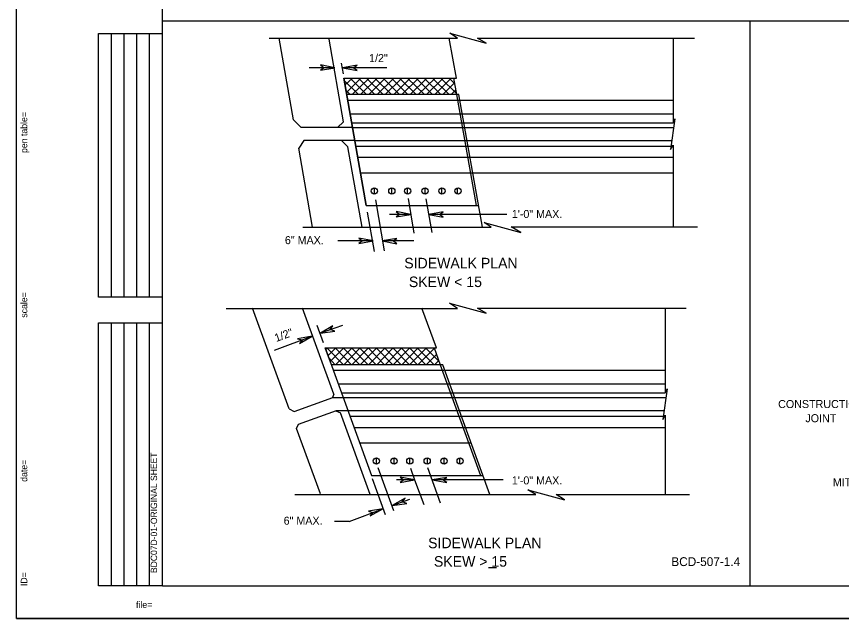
# Model space of a CAD drawing. Extents: x 528.18 to 531.14, y 154.43 to 156.27.
# Drawn here: x 528.182 to 529.236, y 154.434 to 155.203 of the extents above; entities that cross this region are included whole.
import ezdxf

# ---------------------------------------------------------------- set-up
doc = ezdxf.new("R2010")
doc.units = 0
for name, color, linetype in [('Level 1', 7, 'Continuous'), ('Level 41', 7, 'Continuous'), ('Level 5', 7, 'Continuous')]:
    doc.layers.add(name, color=color, linetype=linetype)

msp = doc.modelspace()

# ---------------------------------------------------------------- linework, layer by layer
at = {"layer": 'Level 1'}
for p, q in [((528.3684, 154.4757), (528.3684, 156.2257)), ((528.2867, 154.8445), (528.2867, 155.1811)), ((528.2867, 155.1811), (528.3684, 155.1811)), ((528.3031, 154.8445), (528.3031, 155.1811)), ((528.3192, 154.8445), (528.3192, 155.1811)), ((528.3356, 154.8445), (528.3356, 155.1811)), ((528.352, 154.8445), (528.352, 155.1811)), ((528.5049, 155.1752), (528.7454, 155.1752)), ((528.5361, 155.0709), (528.5174, 155.1752)), ((528.5997, 155.0682), (528.5814, 155.1739)), ((528.7441, 155.1243), (528.7349, 155.1752)), ((528.7713, 155.1752), (529.0486, 155.1752)), ((529.0213, 155.1752), (529.0213, 155.0669)), ((528.5997, 155.1296), (528.5971, 155.1434)), ((528.5876, 155.1375), (528.5561, 155.1375)), ((528.6552, 155.1375), (528.5984, 155.1375)), ((528.6004, 155.1243), (528.7441, 155.1243)), ((528.6004, 155.1243), (528.6289, 154.9613)), ((528.6289, 154.9613), (528.6004, 155.1243)), ((528.6004, 155.124), (528.6007, 155.1243)), ((528.6004, 155.124), (528.6004, 155.124)), ((528.6004, 155.124), (528.6004, 155.124)), ((528.6188, 155.1033), (528.6007, 155.1211)), ((528.6007, 155.1211), (528.6007, 155.1211)), ((528.6007, 155.1211), (528.6007, 155.1211)), ((528.6017, 155.1152), (528.6112, 155.1243)), ((528.6037, 155.106), (528.622, 155.1243)), ((528.6293, 155.1033), (528.6083, 155.1243)), ((528.6109, 155.1033), (528.6325, 155.1243)), ((528.6398, 155.1033), (528.6188, 155.1243)), ((528.6217, 155.1033), (528.6427, 155.1243)), ((528.6506, 155.1033), (528.6293, 155.1243)), ((528.6322, 155.1033), (528.6532, 155.1243)), ((528.6611, 155.1033), (528.6398, 155.1243)), ((528.6427, 155.1033), (528.664, 155.1243)), ((528.6716, 155.1033), (528.6506, 155.1243)), ((528.6532, 155.1033), (528.6745, 155.1243)), ((528.6821, 155.1033), (528.6611, 155.1243)), ((528.664, 155.1033), (528.685, 155.1243)), ((528.6929, 155.1033), (528.6713, 155.1243)), ((528.6745, 155.1033), (528.6955, 155.1243)), ((528.7034, 155.1033), (528.6818, 155.1243)), ((528.685, 155.1033), (528.7064, 155.1243)), ((528.7136, 155.1033), (528.6926, 155.1243)), ((528.6952, 155.1033), (528.7169, 155.1243)), ((528.7241, 155.1033), (528.7031, 155.1243)), ((528.706, 155.1033), (528.7274, 155.1243)), ((528.7349, 155.1033), (528.7136, 155.1243)), ((528.7165, 155.1033), (528.7375, 155.1243)), ((528.7441, 155.1047), (528.7241, 155.1243)), ((528.727, 155.1033), (528.7415, 155.1178)), ((528.7418, 155.1175), (528.7349, 155.1243)), ((528.7405, 155.1243), (528.7444, 155.1033)), ((528.6017, 155.1152), (528.6017, 155.1152)), ((528.6017, 155.1152), (528.6017, 155.1152)), ((528.6083, 155.1033), (528.6033, 155.1083)), ((528.6033, 155.1083), (528.6033, 155.1083)), ((528.6033, 155.1083), (528.6033, 155.1083)), ((528.7375, 155.1033), (528.7431, 155.1089)), ((528.6037, 155.106), (528.6037, 155.106)), ((528.6037, 155.106), (528.6037, 155.106)), ((528.6289, 154.9613), (528.604, 155.1033)), ((528.7474, 155.1033), (528.604, 155.1033)), ((528.6053, 155.0961), (528.749, 155.0961)), ((528.7444, 155.1033), (528.7694, 154.9613)), ((528.7776, 154.9337), (528.7474, 155.1033)), ((528.749, 155.0961), (529.0213, 155.0961)), ((528.6086, 155.0784), (529.0213, 155.0784)), ((528.5456, 155.061), (528.5361, 155.0709)), ((528.5922, 155.061), (528.5997, 155.0682)), ((528.6102, 155.0669), (529.0213, 155.0669)), ((528.6112, 155.061), (528.5456, 155.061)), ((528.6112, 155.061), (528.7549, 155.061)), ((528.7549, 155.061), (529.022, 155.061)), ((528.5492, 155.0443), (528.5427, 155.0348)), ((528.6145, 155.0443), (528.5492, 155.0443)), ((528.5974, 155.0443), (528.6053, 155.0364)), ((528.6135, 155.0443), (528.7582, 155.0443)), ((528.7582, 155.0443), (529.0197, 155.0443)), ((528.56, 154.9337), (528.5427, 155.0348)), ((528.6237, 154.9337), (528.6053, 155.0364)), ((528.6155, 155.0374), (529.0187, 155.0374)), ((529.0213, 155.0387), (529.0213, 154.9344)), ((528.6181, 155.0233), (529.022, 155.0233)), ((528.6217, 155.003), (528.7651, 155.003)), ((528.7651, 155.003), (529.0213, 155.003)), ((528.6394, 154.9764), (528.6394, 154.9839)), ((528.6617, 154.9764), (528.6617, 154.9836)), ((528.6818, 154.9764), (528.6818, 154.9836)), ((528.7041, 154.9764), (528.7041, 154.9836)), ((528.7257, 154.9764), (528.7257, 154.9836)), ((528.7457, 154.9764), (528.7457, 154.9836)), ((528.6903, 154.9262), (528.6827, 154.9705)), ((528.7133, 154.9268), (528.7054, 154.9698)), ((528.6289, 154.9613), (528.7726, 154.9613)), ((528.6522, 154.9035), (528.6411, 154.9688)), ((528.6394, 154.9029), (528.6306, 154.9531)), ((528.686, 154.9501), (528.6585, 154.9501)), ((528.8087, 154.9501), (528.709, 154.9501)), ((528.5479, 154.9337), (528.7887, 154.9337)), ((528.8143, 154.9344), (529.0522, 154.9344)), ((528.6371, 154.9163), (528.5925, 154.9163)), ((528.6896, 154.9163), (528.6503, 154.9163)), ((528.3684, 154.8445), (528.2867, 154.8445)), ((528.4498, 154.8301), (528.7454, 154.8301)), ((528.5302, 154.7018), (528.4833, 154.8304)), ((528.5873, 154.7205), (528.5476, 154.8304)), ((528.7188, 154.7799), (528.7001, 154.8304)), ((528.771, 154.8304), (529.0381, 154.8304)), ((529.0112, 154.8304), (529.0112, 154.7221)), ((528.2867, 154.4757), (528.2867, 154.8117)), ((528.2867, 154.8117), (528.3684, 154.8117)), ((528.3031, 154.4757), (528.3031, 154.8117)), ((528.3192, 154.4757), (528.3192, 154.8117)), ((528.3356, 154.4757), (528.3356, 154.8117)), ((528.352, 154.4757), (528.352, 154.8117)), ((528.5741, 154.7861), (528.5663, 154.8084)), ((528.5696, 154.7986), (528.5988, 154.8087)), ((528.5115, 154.7769), (528.5607, 154.7949)), ((528.5764, 154.7799), (528.7188, 154.7799)), ((528.5843, 154.7582), (528.5764, 154.7799)), ((528.5764, 154.7799), (528.7159, 154.7799)), ((528.5764, 154.7799), (528.6358, 154.6168)), ((528.5843, 154.7582), (528.5764, 154.7799)), ((528.5771, 154.7776), (528.5794, 154.7799)), ((528.5997, 154.7582), (528.5784, 154.7799)), ((528.5801, 154.77), (528.5899, 154.7799)), ((528.5827, 154.7621), (528.6004, 154.7799)), ((528.6102, 154.7582), (528.5892, 154.7799)), ((528.5896, 154.7582), (528.6109, 154.7799)), ((528.6207, 154.7582), (528.5994, 154.7799)), ((528.6001, 154.7582), (528.6211, 154.7799)), ((528.6312, 154.7582), (528.6099, 154.7799)), ((528.6106, 154.7582), (528.6319, 154.7799)), ((528.6417, 154.7582), (528.6204, 154.7799)), ((528.6211, 154.7582), (528.6424, 154.7799)), ((528.6522, 154.7582), (528.6312, 154.7799)), ((528.6319, 154.7582), (528.6529, 154.7799)), ((528.6627, 154.7582), (528.6417, 154.7799)), ((528.6424, 154.7582), (528.6634, 154.7799)), ((528.6736, 154.7582), (528.6522, 154.7799)), ((528.6529, 154.7582), (528.6742, 154.7799)), ((528.6841, 154.7582), (528.6627, 154.7799)), ((528.6634, 154.7582), (528.6847, 154.7799)), ((528.6946, 154.7582), (528.6736, 154.7799)), ((528.6742, 154.7582), (528.6952, 154.7799)), ((528.7051, 154.7582), (528.6841, 154.7799)), ((528.6844, 154.7582), (528.706, 154.7799)), ((528.7159, 154.7582), (528.6942, 154.7799)), ((528.7218, 154.7628), (528.7047, 154.7799)), ((528.7159, 154.7795), (528.7156, 154.7799)), ((528.7159, 154.7799), (528.7234, 154.7582)), ((528.5771, 154.7776), (528.5771, 154.7776)), ((528.5771, 154.7776), (528.5771, 154.7776)), ((528.5801, 154.77), (528.5801, 154.77)), ((528.5801, 154.77), (528.5801, 154.77)), ((528.6949, 154.7582), (528.7159, 154.7789)), ((528.7054, 154.7582), (528.7185, 154.7713)), ((528.5892, 154.7582), (528.5814, 154.7664)), ((528.5814, 154.7664), (528.5814, 154.7664)), ((528.5814, 154.7664), (528.5814, 154.7664)), ((528.5827, 154.7621), (528.5827, 154.7621)), ((528.5827, 154.7621), (528.5827, 154.7621)), ((528.7162, 154.7582), (528.7215, 154.7635)), ((528.7267, 154.7582), (528.5843, 154.7582)), ((528.7234, 154.7582), (528.5843, 154.7582)), ((528.5856, 154.7543), (528.5856, 154.7543)), ((528.5866, 154.7513), (528.728, 154.7513)), ((528.5873, 154.7497), (528.5873, 154.7497)), ((528.7234, 154.7582), (528.7749, 154.6168)), ((528.7871, 154.5925), (528.7267, 154.7582)), ((528.729, 154.7513), (529.0112, 154.7513)), ((528.5883, 154.7467), (528.5883, 154.7467)), ((528.5912, 154.7388), (528.5912, 154.7388)), ((528.5928, 154.7339), (529.0112, 154.7339)), ((528.5935, 154.7333), (528.5935, 154.7333)), ((528.5942, 154.731), (528.5942, 154.731)), ((528.5873, 154.7205), (528.5856, 154.7162)), ((528.5968, 154.7234), (528.5968, 154.7234)), ((528.5971, 154.7221), (529.0112, 154.7221)), ((528.5994, 154.7165), (528.5994, 154.7165)), ((528.5367, 154.6982), (528.5863, 154.7162)), ((528.5856, 154.7162), (528.5994, 154.7162)), ((528.5994, 154.7162), (528.7418, 154.7162)), ((528.5997, 154.7156), (528.5997, 154.7156)), ((528.6024, 154.7077), (528.6024, 154.7077)), ((528.7418, 154.7162), (529.0118, 154.7162)), ((528.5302, 154.7018), (528.5367, 154.6982)), ((528.5423, 154.6821), (528.5909, 154.6998)), ((528.5899, 154.6991), (528.5961, 154.6965)), ((528.5909, 154.6998), (528.6053, 154.6998)), ((528.6339, 154.5925), (528.5961, 154.6965)), ((528.6053, 154.7005), (528.6053, 154.7005)), ((528.6053, 154.7001), (528.6053, 154.7001)), ((528.6053, 154.6998), (528.7477, 154.6998)), ((528.7477, 154.6998), (529.0095, 154.6998)), ((528.6083, 154.6926), (528.6083, 154.6926)), ((528.6083, 154.6923), (529.0085, 154.6923)), ((529.0112, 154.6939), (529.0112, 154.5925)), ((528.5397, 154.6765), (528.5423, 154.6821)), ((528.5702, 154.5932), (528.5397, 154.6765)), ((528.6109, 154.6847), (528.6109, 154.6847)), ((528.6112, 154.6834), (528.6112, 154.6834)), ((528.6132, 154.6781), (529.0112, 154.6781)), ((528.6138, 154.6772), (528.6138, 154.6772)), ((528.6165, 154.6693), (528.6165, 154.6693)), ((528.6175, 154.667), (528.6175, 154.667)), ((528.6194, 154.6614), (528.6194, 154.6614)), ((528.6204, 154.6585), (528.7631, 154.6585)), ((528.6224, 154.6539), (528.6224, 154.6539)), ((528.6234, 154.6503), (528.6234, 154.6503)), ((528.625, 154.646), (528.625, 154.646)), ((528.628, 154.6381), (528.628, 154.6381)), ((528.6293, 154.6335), (528.6293, 154.6335)), ((528.6421, 154.6316), (528.6421, 154.6394)), ((528.6644, 154.6312), (528.6644, 154.6391)), ((528.6847, 154.6312), (528.6847, 154.6391)), ((528.707, 154.6312), (528.707, 154.6391)), ((528.7283, 154.6312), (528.7283, 154.6391)), ((528.7487, 154.6312), (528.7487, 154.6391)), ((528.6306, 154.6306), (528.6306, 154.6306)), ((528.6332, 154.6227), (528.6332, 154.6227)), ((528.664, 154.5715), (528.644, 154.6263)), ((528.6909, 154.6109), (528.6857, 154.6257)), ((528.7238, 154.5814), (528.7077, 154.6263)), ((528.6358, 154.6171), (528.6358, 154.6171)), ((528.6358, 154.6168), (528.7782, 154.6168)), ((528.6535, 154.5663), (528.6368, 154.6122)), ((528.6906, 154.6112), (528.6677, 154.6112)), ((528.8041, 154.6112), (528.7133, 154.6112)), ((528.7028, 154.5791), (528.6909, 154.6109)), ((528.5377, 154.5925), (528.7871, 154.5925)), ((528.7871, 154.5925), (528.8458, 154.5925)), ((528.8717, 154.5925), (529.042, 154.5925)), ((528.6621, 154.5784), (528.6847, 154.5863)), ((528.607, 154.5581), (528.6503, 154.5741)), ((528.607, 154.5581), (528.5883, 154.5581)), ((528.7852, 154.499), (528.7953, 154.499)), ((528.3684, 154.4757), (528.2867, 154.4757)), ((528.3684, 154.4757), (531.1184, 154.4757)), ((528.1818, 154.4341), (531.1401, 154.4341))]:
    msp.add_line(p, q, dxfattribs=at)
for points in [[(528.7454, 155.1752), (528.7356, 155.1814), (528.7822, 155.169), (528.7713, 155.1752)], [(529.0213, 155.0669), (529.0236, 155.0722), (529.018, 155.0328), (529.0213, 155.0387)], [(528.7887, 154.9337), (528.7795, 154.9396), (528.8264, 154.9268), (528.8143, 154.9344)], [(528.7454, 154.8301), (528.7352, 154.8366), (528.7822, 154.8238), (528.771, 154.8304)], [(529.0112, 154.7221), (529.0135, 154.7274), (529.0079, 154.688), (529.0112, 154.6939)], [(528.8458, 154.5922), (528.8356, 154.5984), (528.8825, 154.5856), (528.8717, 154.5925)]]:
    msp.add_lwpolyline(points, dxfattribs=at)
for points in [[(528.5889, 155.1375), (528.5705, 155.1411), (528.5751, 155.1375), (528.5705, 155.1342)], [(528.5984, 155.1375), (528.6171, 155.1339), (528.6122, 155.1375), (528.6171, 155.1407)], [(528.6857, 154.9501), (528.6673, 154.9537), (528.6719, 154.9501), (528.6673, 154.9469)], [(528.7087, 154.9501), (528.7274, 154.9465), (528.7224, 154.9501), (528.7274, 154.9534)], [(528.6378, 154.9163), (528.6194, 154.9196), (528.624, 154.9163), (528.6194, 154.9131)], [(528.6493, 154.9163), (528.668, 154.9127), (528.6631, 154.9163), (528.668, 154.9193)], [(528.5702, 154.7986), (528.5889, 154.8012), (528.5827, 154.8031), (528.5863, 154.8077)], [(528.5702, 154.7986), (528.5889, 154.8012), (528.5827, 154.8031), (528.5863, 154.8077)], [(528.5597, 154.7946), (528.541, 154.7913), (528.5472, 154.79), (528.5436, 154.7854)], [(528.5597, 154.7946), (528.541, 154.7913), (528.5472, 154.79), (528.5436, 154.7854)], [(528.6906, 154.6112), (528.6722, 154.6145), (528.6768, 154.6112), (528.6722, 154.6079)], [(528.6906, 154.6112), (528.6722, 154.6145), (528.6768, 154.6112), (528.6722, 154.6079)], [(528.7133, 154.6112), (528.732, 154.6076), (528.727, 154.6112), (528.732, 154.6142)], [(528.6621, 154.5784), (528.6808, 154.581), (528.6749, 154.583), (528.6785, 154.5876)], [(528.6621, 154.5784), (528.6808, 154.581), (528.6749, 154.583), (528.6785, 154.5876)], [(528.6503, 154.5741), (528.6316, 154.5709), (528.6375, 154.5696), (528.6339, 154.565)], [(528.6503, 154.5741), (528.6316, 154.5709), (528.6375, 154.5696), (528.6339, 154.565)]]:
    msp.add_lwpolyline(points, close=True, dxfattribs=at)
for centre in [(528.6391, 154.98), (528.6616, 154.98), (528.6819, 154.98), (528.7041, 154.98), (528.7256, 154.98), (528.7462, 154.98), (528.6418, 154.6353), (528.6644, 154.6353), (528.6846, 154.6353), (528.7068, 154.6353), (528.7283, 154.6353), (528.7489, 154.6353)]:
    msp.add_circle(centre, 0.00398, dxfattribs=at)
at = {"layer": 'Level 41'}
msp.add_lwpolyline([(528.1818, 156.2674), (531.1401, 156.2674), (531.1401, 154.4341), (528.1818, 154.4341)], close=True, dxfattribs=at)
at = {"layer": 'Level 5'}
for p, q in [((529.2877, 155.1969), (528.3678, 155.1969)), ((529.1194, 155.1969), (529.1194, 154.4751))]:
    msp.add_line(p, q, dxfattribs=at)

# ---------------------------------------------------------------- texts
at = {"layer": 'Level 1'}
for s, height, p in [('1/2"', 0.01023, (528.6325, 155.1447)), ('1\'-0" MAX.', 0.01023, (528.815, 154.9455)), ('6" MAX.', 0.01023, (528.5249, 154.9121)), ('SIDEWALK PLAN', 0.013451, (528.6775, 154.8812)), ('SKEW < 15', 0.01345, (528.6834, 154.8573)), ('CONSTRUCTION', 0.010228, (529.1555, 154.7028)), ('JOINT', 0.01023, (529.1903, 154.6847)), ('1\'-0" MAX.', 0.01023, (528.815, 154.6053)), ('MITER AND WELD', 0.010228, (529.2254, 154.603)), ('6" MAX.', 0.01023, (528.5233, 154.5538)), ('SIDEWALK PLAN', 0.013451, (528.708, 154.5238)), ('SKEW > 15', 0.01345, (528.7154, 154.5002)), ('file=', 0.00833, (528.3346, 154.4475)), ('...................bob..................', 0.00012, (528.3622, 154.4475))]:
    msp.add_text(s, height=height, dxfattribs=at).set_placement(p)
for s, height, rotation, p in [('...................pentable..................', 0.00012, 90, (528.1955, 155.0951)), ('pen table=', 0.00833, 90, (528.1955, 155.0285)), ('......scale......', 0.00012, 90, (528.1955, 154.8589)), ('scale=', 0.00833, 90, (528.1955, 154.8182)), ('1/2"', 0.01023, 20.1122, (528.5138, 154.7871)), ('.......time......', 0.00012, 90, (528.1955, 154.645)), ('BDC07D-01-ORIGINAL SHEET', 0.008154, 90, (528.3615, 154.4921)), ('date=', 0.00833, 90, (528.1955, 154.6086)), ('............who............', 0.00012, 90, (528.1955, 154.4977)), ('ID=', 0.00833, 90, (528.1955, 154.4754))]:
    msp.add_text(s, height=height, rotation=rotation, dxfattribs=at).set_placement(p)
at = {"layer": 'Level 5'}
msp.add_text('BCD-507-1.4', height=0.011287, dxfattribs=at).set_placement((529.0189, 154.501))

doc.saveas('drawing.dxf')
